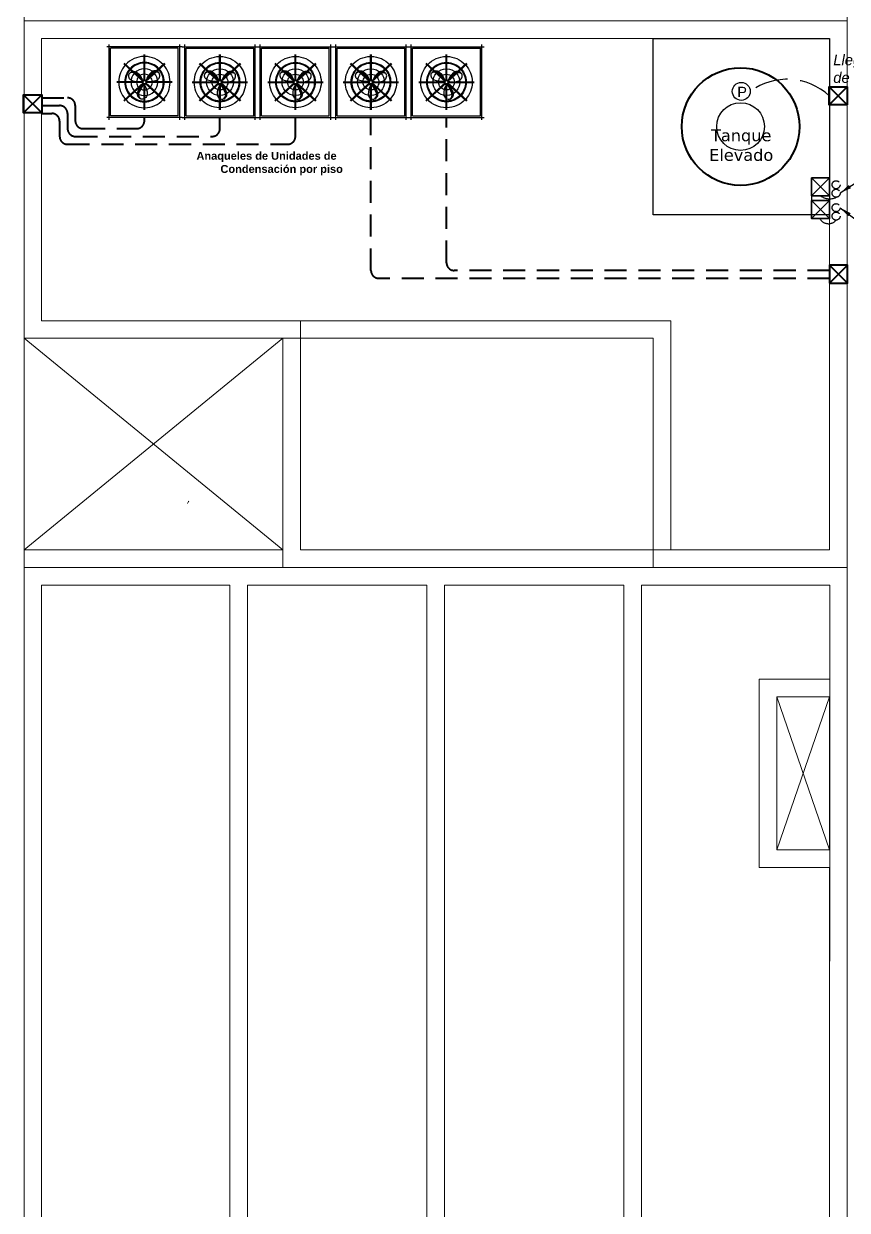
# Model space of a CAD drawing. Header units: millimetres. Extents: x 821 to 906, y 83 to 185.
# Drawn here: x 880.43 to 887.43, y 91.86 to 101.95 of the extents above; entities that cross this region are included whole.
import ezdxf

# ---------------------------------------------------------------- set-up
doc = ezdxf.new("R2010")
doc.units = ezdxf.units.MM
for name, pattern in [('ACAD_ISO04W100', [30, 24, -3, 0, -3]), ('ACAD_ISO05W100', [33, 24, -3, 0, -3, 0, -3]), ('ACAD_ISO12W100', [21, 12, -3, 0, -3, 0, -3]), ('DASHED', [0.75, 0.5, -0.25]), ('HIDDEN', [0.375, 0.25, -0.125]), ('HIDDEN_LINE', [0.391222, 0.282222, -0.109])]:
    doc.linetypes.add(name, pattern=pattern)
for name, color, linetype, lineweight in [('A-TOMACORR', 200, 'DASHED', 35), ('C.EMPOTRADO EN PARED Y TECHO', 210, 'Continuous', 40), ('E1AC', 6, 'Continuous', 25), ('EQUIPASANITARIA', 135, 'Continuous', 30), ('INTERRUPTORES', 1, 'Continuous', 25), ('red alumbrado', 41, 'Continuous', 35), ('redaguacaliente', 30, 'ACAD_ISO12W100', 50), ('TEXTODESAG.', 135, 'Continuous', 18)]:
    doc.layers.add(name, color=color, linetype=linetype, lineweight=lineweight)
doc.layers.add('Texto', color=5, linetype='Continuous')
doc.styles.add('Ejes', font='arial.ttf', dxfattribs={"height": 0.2})
doc.styles.add('Jocope', font='arialbd.ttf', dxfattribs={"height": 0.12})
doc.styles.add('style4', font='verdanab.ttf', dxfattribs={"height": 0.1})
doc.styles.add('textcosan', font='verdana.ttf', dxfattribs={"height": 0.1})
doc.dimstyles.new('dimension horizontal', dxfattribs={"dimtxt": 0.08, "dimasz": 0.1, "dimexe": 0.15, "dimexo": 0.3, "dimgap": 0.01, "dimtad": 2, "dimtih": 1, "dimtoh": 1, "dimzin": 1, "dimtxsty": 'style4', "dimblk": 'ARCHTICK', "dimcen": 0.08, "dimadec": 0, "dimazin": 0, "dimtfac": 1, "dimtmove": 0, "dimatfit": 3, "dimfxl": 1, "dimarcsym": 0})

# ---------------------------------------------------------------- blocks, each defined once
blk = doc.blocks.new('TG4TG45T6HFF')
at = {"color": 251, "lineweight": 0, "true_color": 0x636466}
for p, q in [((861.108, 182.825), (861.108, 162.825)), ((868.108, 162.825), (868.108, 182.825)), ((861.258, 177.025), (861.258, 174.625)), ((867.958, 172.675), (867.958, 177.025)), ((861.258, 174.625), (863.458, 174.625)), ((863.458, 174.625), (863.458, 172.675)), ((863.458, 172.675), (863.458, 174.625)), ((861.258, 174.475), (861.108, 174.475)), ((861.258, 174.475), (863.308, 174.475)), ((863.308, 174.475), (863.308, 172.525)), ((861.258, 172.675), (861.108, 172.675)), ((861.258, 172.675), (863.308, 172.675)), ((863.458, 172.675), (867.958, 172.675)), ((861.108, 172.525), (868.108, 172.525)), ((861.258, 172.525), (868.108, 172.525)), ((867.958, 172.525), (868.108, 172.525)), ((862.858, 172.375), (861.258, 172.375)), ((862.858, 172.375), (862.858, 165.975)), ((863.008, 172.375), (863.008, 165.975)), ((864.533, 172.375), (864.533, 165.975)), ((864.683, 172.375), (864.683, 165.975)), ((866.208, 172.375), (866.208, 165.975)), ((866.358, 172.375), (866.358, 165.975)), ((867.958, 170.125), (867.508, 171.425)), ((867.958, 170.125), (867.958, 171.425)), ((867.958, 165.975), (867.958, 169.975))]:
    blk.add_line(p, q, dxfattribs=at)
for points in [[(861.108, 182.825), (868.108, 182.825), (868.108, 162.825), (861.108, 162.825)], [(866.608, 174.625), (861.258, 174.625), (861.258, 177.025), (867.958, 177.025), (867.958, 172.675), (866.608, 172.675)], [(861.108, 172.525), (868.108, 172.525), (868.108, 165.825), (861.108, 165.825)], [(867.508, 171.425), (867.958, 171.425), (867.958, 170.125), (867.508, 170.125)]]:
    blk.add_lwpolyline(points, close=True, dxfattribs=at)
for points in [[(866.458, 174.475), (861.108, 174.475), (861.108, 177.175), (868.108, 177.175), (868.108, 172.525), (866.458, 172.525), (866.458, 174.475)], [(861.258, 175.725), (861.258, 177.025)], [(861.258, 177.025), (867.958, 177.025)], [(861.108, 172.675), (863.308, 174.475)], [(863.308, 172.675), (861.108, 174.475)], [(863.308, 174.475), (863.308, 172.525), (866.458, 172.525)], [(863.458, 174.475), (863.458, 172.675), (866.458, 172.675)], [(862.858, 165.975), (861.258, 165.975), (861.258, 172.375), (862.858, 172.375)], [(863.008, 172.375), (864.533, 172.375)], [(864.683, 172.375), (866.208, 172.375)], [(866.359, 172.375), (867.959, 172.375), (867.958, 165.975), (866.358, 165.975)], [(867.958, 169.975), (867.358, 169.975), (867.358, 171.575), (867.958, 171.575)], [(868.108, 171.575), (868.108, 171.575), (868.108, 169.975)], [(867.958, 171.425), (867.508, 170.125)]]:
    blk.add_lwpolyline(points, dxfattribs=at)
blk.add_open_spline([(862.498, 173.069), (862.502, 173.078), (862.505, 173.086), (862.508, 173.091)], degree=3, dxfattribs=at)
blk = doc.blocks.new('gt4g4r4frf')
at = {"layer": 'C.EMPOTRADO EN PARED Y TECHO'}
for p, q in [((362.403, 134.314, 0), (362.557, 134.468, 0)), ((362.403, 134.468, 0), (362.557, 134.314, 0))]:
    blk.add_line(p, q, dxfattribs=at)
at = {"layer": 'C.EMPOTRADO EN PARED Y TECHO', "elevation": 0}
blk.add_lwpolyline([(362.403, 134.468), (362.557, 134.468), (362.557, 134.314), (362.403, 134.314)], close=True, dxfattribs=at)
blk = doc.blocks.new('*X109')
at = {"color": 0}
for p, q in [((-68.003, 168.074), (-68.002, 168.075)), ((-68.003, 168.065), (-67.997, 168.07)), ((-68.003, 168.069), (-68.003, 168.069)), ((-68.003, 168.06), (-67.999, 168.064)), ((-68.003, 168.056), (-68, 168.058)), ((-68.002, 168.079), (-68, 168.081)), ((-68.002, 168.07), (-68.002, 168.07)), ((-68.002, 168.048), (-67.996, 168.054)), ((-68.002, 168.052), (-68.002, 168.052)), ((-68.001, 168.071), (-67.995, 168.077)), ((-68.001, 168.053), (-68.001, 168.053)), ((-68.001, 168.045), (-67.998, 168.048)), ((-68, 168.086), (-67.998, 168.087)), ((-68, 168.076), (-68, 168.076)), ((-68, 168.054), (-67.994, 168.06)), ((-68, 168.041), (-67.999, 168.042)), ((-67.999, 168.077), (-67.994, 168.083)), ((-67.999, 168.082), (-67.999, 168.082)), ((-67.999, 168.059), (-67.999, 168.059)), ((-67.998, 168.083), (-67.992, 168.089)), ((-67.998, 168.06), (-67.993, 168.066)), ((-67.998, 168.065), (-67.998, 168.065)), ((-67.998, 168.038), (-67.993, 168.043)), ((-67.998, 168.043), (-67.998, 168.043)), ((-67.997, 168.088), (-67.997, 168.088)), ((-67.997, 168.067), (-67.991, 168.072)), ((-67.997, 168.044), (-67.992, 168.049)), ((-67.997, 168.049), (-67.997, 168.049)), ((-67.996, 168.089), (-67.991, 168.095)), ((-67.996, 168.072), (-67.996, 168.072)), ((-67.995, 168.094), (-67.995, 168.094)), ((-67.995, 168.073), (-67.991, 168.077)), ((-67.995, 168.05), (-67.99, 168.056)), ((-67.995, 168.055), (-67.995, 168.055)), ((-67.994, 168.095), (-67.989, 168.101)), ((-67.994, 168.078), (-67.994, 168.078)), ((-67.994, 168.056), (-67.989, 168.061)), ((-67.993, 168.084), (-67.993, 168.084)), ((-67.993, 168.079), (-67.991, 168.081)), ((-67.993, 168.061), (-67.993, 168.061)), ((-67.993, 168.04), (-67.987, 168.045)), ((-67.992, 168.085), (-67.99, 168.086)), ((-67.992, 168.067), (-67.992, 168.067)), ((-67.992, 168.062), (-67.99, 168.064)), ((-67.992, 168.044), (-67.992, 168.044)), ((-67.991, 168.09), (-67.991, 168.09)), ((-67.991, 168.068), (-67.991, 168.068)), ((-67.991, 168.046), (-67.986, 168.051)), ((-67.991, 168.051), (-67.991, 168.051)), ((-67.99, 168.091), (-67.989, 168.092)), ((-67.989, 168.096), (-67.989, 168.096)), ((-67.989, 168.057), (-67.989, 168.057)), ((-67.989, 168.052), (-67.987, 168.054)), ((-67.988, 168.102), (-67.988, 168.102)), ((-67.988, 168.097), (-67.988, 168.098)), ((-67.988, 168.035), (-67.983, 168.041)), ((-67.988, 168.04), (-67.988, 168.04)), ((-67.987, 168.103), (-67.984, 168.105)), ((-67.987, 168.041), (-67.983, 168.045)), ((-67.986, 168.046), (-67.986, 168.046)), ((-67.985, 168.047), (-67.984, 168.048)), ((-67.982, 168.042), (-67.982, 168.042)), ((-67.982, 168.037), (-67.979, 168.04)), ((-67.997, 168.035), (-67.995, 168.037)), ((-67.995, 168.032), (-67.995, 168.032)), ((-67.994, 168.033), (-67.989, 168.039)), ((-67.994, 168.038), (-67.994, 168.038)), ((-67.994, 168.029), (-67.991, 168.033)), ((-67.991, 168.028), (-67.991, 168.028)), ((-67.99, 168.029), (-67.984, 168.035)), ((-67.99, 168.024), (-67.986, 168.028)), ((-67.989, 168.034), (-67.989, 168.034)), ((-67.988, 168.022), (-67.988, 168.022)), ((-67.987, 168.023), (-67.987, 168.023)), ((-67.986, 168.025), (-67.98, 168.03)), ((-67.986, 168.019), (-67.982, 168.024)), ((-67.985, 168.03), (-67.985, 168.03)), ((-67.984, 168.031), (-67.978, 168.036)), ((-67.984, 168.017), (-67.983, 168.018)), ((-67.983, 168.036), (-67.983, 168.036)), ((-67.982, 168.015), (-67.977, 168.02)), ((-67.982, 168.019), (-67.982, 168.019)), ((-67.981, 168.02), (-67.976, 168.026)), ((-67.981, 168.025), (-67.981, 168.025)), ((-67.98, 168.012), (-67.979, 168.014)), ((-67.979, 168.026), (-67.974, 168.032)), ((-67.979, 168.031), (-67.979, 168.031)), ((-67.978, 168.032), (-67.976, 168.035)), ((-67.978, 168.01), (-67.973, 168.015)), ((-67.978, 168.015), (-67.978, 168.015)), ((-67.977, 168.016), (-67.971, 168.021)), ((-67.976, 168.021), (-67.976, 168.021)), ((-67.976, 168.008), (-67.975, 168.009)), ((-67.975, 168.022), (-67.97, 168.027)), ((-67.975, 168.027), (-67.975, 168.027)), ((-67.974, 168.005), (-67.968, 168.011)), ((-67.973, 168.028), (-67.971, 168.03)), ((-67.973, 168.01), (-67.973, 168.01)), ((-67.972, 168.011), (-67.967, 168.017)), ((-67.972, 168.016), (-67.972, 168.016)), ((-67.972, 168.003), (-67.97, 168.005)), ((-67.971, 168.017), (-67.965, 168.023)), ((-67.97, 168.022), (-67.97, 168.022)), ((-67.969, 168.023), (-67.967, 168.026)), ((-67.969, 168.001), (-67.964, 168.006)), ((-67.969, 168.006), (-67.969, 168.006)), ((-67.968, 168.007), (-67.962, 168.012)), ((-67.967, 168.012), (-67.967, 168.012)), ((-67.967, 167.999), (-67.966, 168)), ((-67.966, 168.013), (-67.961, 168.019)), ((-67.966, 168.018), (-67.966, 168.018)), ((-67.965, 168.019), (-67.962, 168.021)), ((-67.965, 167.997), (-67.96, 168.002)), ((-67.965, 168.001), (-67.965, 168.001)), ((-67.963, 168.002), (-67.958, 168.008)), ((-67.963, 168.007), (-67.963, 168.007)), ((-67.963, 167.995), (-67.961, 167.996)), ((-67.962, 168.009), (-67.956, 168.014)), ((-67.961, 168.014), (-67.961, 168.014)), ((-67.96, 168.015), (-67.958, 168.017)), ((-67.96, 167.993), (-67.955, 167.998)), ((-67.96, 167.997), (-67.96, 167.997)), ((-67.959, 167.998), (-67.954, 168.004)), ((-67.958, 168.003), (-67.958, 168.003)), ((-67.958, 167.991), (-67.957, 167.991)), ((-67.957, 168.004), (-67.952, 168.01)), ((-67.957, 168.009), (-67.957, 168.009)), ((-67.956, 168.01), (-67.954, 168.012)), ((-67.956, 167.993), (-67.956, 167.993)), ((-67.955, 167.994), (-67.949, 167.999)), ((-67.955, 167.989), (-67.951, 167.993)), ((-67.954, 167.999), (-67.954, 167.999)), ((-67.953, 168), (-67.947, 168.005)), ((-67.953, 167.987), (-67.952, 167.987)), ((-67.952, 168.005), (-67.952, 168.005)), ((-67.951, 168.006), (-67.949, 168.008)), ((-67.951, 167.988), (-67.951, 167.988)), ((-67.95, 167.989), (-67.945, 167.995)), ((-67.95, 167.994), (-67.95, 167.994)), ((-67.95, 167.985), (-67.946, 167.989)), ((-67.949, 167.995), (-67.943, 168.001)), ((-67.948, 168), (-67.948, 168)), ((-67.947, 168.001), (-67.944, 168.004)), ((-67.947, 167.984), (-67.947, 167.984)), ((-67.946, 167.985), (-67.94, 167.99)), ((-67.945, 167.99), (-67.945, 167.99)), ((-67.945, 167.981), (-67.942, 167.984)), ((-67.944, 167.996), (-67.944, 167.996)), ((-67.944, 167.991), (-67.939, 167.996)), ((-67.942, 167.997), (-67.94, 168)), ((-67.942, 167.979), (-67.942, 167.979)), ((-67.941, 167.98), (-67.936, 167.986)), ((-67.941, 167.985), (-67.941, 167.985)), ((-67.94, 167.986), (-67.934, 167.992)), ((-67.94, 167.977), (-67.937, 167.98)), ((-67.939, 167.991), (-67.939, 167.991)), ((-67.938, 167.993), (-67.935, 167.996)), ((-67.937, 167.998), (-67.937, 167.998)), ((-67.937, 167.976), (-67.931, 167.982)), ((-67.936, 167.981), (-67.936, 167.981)), ((-67.935, 167.982), (-67.93, 167.988)), ((-67.935, 167.987), (-67.935, 167.987)), ((-67.934, 167.988), (-67.93, 167.992)), ((-67.934, 167.974), (-67.933, 167.975)), ((-67.933, 167.993), (-67.933, 167.993)), ((-67.932, 167.977), (-67.932, 167.977)), ((-67.932, 167.972), (-67.927, 167.977)), ((-67.931, 167.978), (-67.925, 167.983)), ((-67.93, 167.983), (-67.93, 167.983)), ((-67.929, 167.989), (-67.929, 167.989)), ((-67.929, 167.984), (-67.925, 167.988)), ((-67.929, 167.971), (-67.929, 167.971)), ((-67.928, 167.972), (-67.928, 167.972)), ((-67.926, 167.973), (-67.921, 167.979)), ((-67.926, 167.978), (-67.926, 167.978)), ((-67.926, 167.969), (-67.923, 167.973)), ((-67.925, 167.979), (-67.92, 167.984)), ((-67.924, 167.984), (-67.924, 167.984)), ((-67.923, 167.985), (-67.923, 167.986)), ((-67.922, 167.969), (-67.917, 167.974)), ((-67.921, 167.974), (-67.921, 167.974)), ((-67.92, 167.98), (-67.92, 167.98)), ((-67.92, 167.975), (-67.915, 167.98)), ((-67.92, 167.966), (-67.918, 167.968)), ((-67.919, 167.981), (-67.918, 167.982)), ((-67.917, 167.965), (-67.912, 167.97)), ((-67.917, 167.969), (-67.917, 167.969)), ((-67.916, 167.97), (-67.91, 167.976)), ((-67.915, 167.975), (-67.915, 167.975)), ((-67.914, 167.977), (-67.913, 167.978)), ((-67.914, 167.963), (-67.914, 167.964)), ((-67.913, 167.965), (-67.913, 167.965)), ((-67.912, 167.966), (-67.906, 167.972)), ((-67.911, 167.971), (-67.911, 167.971)), ((-67.911, 167.962), (-67.908, 167.965)), ((-67.91, 167.972), (-67.908, 167.974)), ((-67.907, 167.967), (-67.907, 167.967)), ((-67.907, 167.962), (-67.902, 167.967)), ((-67.905, 167.968), (-67.903, 167.97)), ((-67.905, 167.959), (-67.903, 167.961)), ((-67.902, 167.958), (-67.897, 167.963)), ((-67.902, 167.962), (-67.902, 167.962)), ((-67.901, 167.963), (-67.898, 167.967)), ((-67.9, 167.968), (-67.9, 167.968)), ((-67.898, 167.958), (-67.898, 167.958)), ((-67.897, 167.959), (-67.892, 167.963)), ((-67.896, 167.964), (-67.896, 167.964)), ((-67.895, 167.956), (-67.893, 167.958)), ((-67.892, 167.959), (-67.892, 167.959)), ((-67.892, 167.955), (-67.887, 167.959)), ((-67.891, 167.961), (-67.89, 167.961)), ((-67.889, 167.954), (-67.888, 167.954)), ((-67.887, 167.955), (-67.887, 167.955)), ((-67.886, 167.956), (-67.884, 167.958)), ((-67.885, 167.953), (-67.882, 167.956)), ((-67.882, 167.952), (-67.879, 167.954)), ((-67.878, 167.951), (-67.878, 167.951)), ((-67.877, 167.952), (-67.877, 167.952))]:
    blk.add_line(p, q, dxfattribs=at)
blk = doc.blocks.new('VEN')
for p, q in [((-0.5, -0.535), (-0.5, 0.535)), ((0.5, -0.535), (0.5, 0.535)), ((0.535, 0.5), (-0.535, 0.5)), ((-0.48, -0.48), (-0.48, 0.48)), ((0.48, 0.48), (-0.48, 0.48)), ((-0.006, 0.013), (-0.006, 0.392)), ((0.006, 0.013), (0.006, 0.392)), ((0.48, -0.48), (0.48, 0.48)), ((-0.014, 0.006), (-0.294, 0.26)), ((-0.006, 0.013), (-0.286, 0.268)), ((0.006, 0.013), (0.286, 0.268)), ((0.014, 0.006), (0.294, 0.26)), ((-0.014, 0.006), (-0.392, 0.006)), ((0.392, 0.006), (0.014, 0.006)), ((0.028, 0.035), (0.029, 0.034)), ((0.029, 0.038), (0.031, 0.036)), ((0.031, 0.041), (0.031, 0.041)), ((0.032, 0.046), (0.037, 0.041)), ((0.033, 0.049), (0.035, 0.047)), ((0.033, 0.04), (0.034, 0.039)), ((0.036, 0.056), (0.04, 0.052)), ((0.036, 0.052), (0.042, 0.046)), ((0.036, 0.046), (0.036, 0.046)), ((0.038, 0.06), (0.038, 0.059)), ((0.038, 0.045), (0.039, 0.043)), ((0.039, 0.063), (0.045, 0.057)), ((0.039, 0.058), (0.039, 0.058)), ((0.041, 0.066), (0.043, 0.064)), ((0.041, 0.057), (0.047, 0.05)), ((0.041, 0.051), (0.041, 0.051)), ((0.043, 0.05), (0.044, 0.048)), ((0.044, 0.073), (0.048, 0.069)), ((0.044, 0.068), (0.05, 0.062)), ((0.044, 0.063), (0.044, 0.063)), ((0.046, 0.076), (0.046, 0.076)), ((0.046, 0.062), (0.052, 0.055)), ((0.046, 0.056), (0.046, 0.056)), ((0.047, 0.075), (0.047, 0.075)), ((0.047, 0.055), (0.05, 0.053)), ((0.048, 0.079), (0.053, 0.074)), ((0.049, 0.073), (0.055, 0.067)), ((0.049, 0.068), (0.049, 0.068)), ((0.05, 0.082), (0.051, 0.081)), ((0.051, 0.067), (0.056, 0.061)), ((0.051, 0.061), (0.051, 0.061)), ((0.052, 0.085), (0.058, 0.079)), ((0.052, 0.08), (0.052, 0.08)), ((0.052, 0.06), (0.054, 0.058)), ((0.053, 0.088), (0.056, 0.086)), ((0.054, 0.078), (0.06, 0.072)), ((0.054, 0.073), (0.054, 0.073)), ((0.056, 0.091), (0.056, 0.091)), ((0.056, 0.071), (0.06, 0.067)), ((0.056, 0.066), (0.056, 0.066)), ((0.057, 0.094), (0.061, 0.091)), ((0.057, 0.09), (0.063, 0.084)), ((0.057, 0.084), (0.057, 0.084)), ((0.057, 0.065), (0.058, 0.064)), ((0.059, 0.083), (0.065, 0.077)), ((0.059, 0.078), (0.059, 0.078)), ((0.06, 0.096), (0.06, 0.096)), ((0.06, 0.076), (0.065, 0.072)), ((0.061, 0.071), (0.061, 0.071)), ((0.062, 0.1), (0.066, 0.096)), ((0.062, 0.095), (0.068, 0.089)), ((0.062, 0.089), (0.062, 0.089)), ((0.062, 0.07), (0.063, 0.069)), ((0.064, 0.103), (0.064, 0.102)), ((0.064, 0.088), (0.07, 0.082)), ((0.064, 0.083), (0.064, 0.083)), ((0.065, 0.101), (0.065, 0.101)), ((0.065, 0.081), (0.069, 0.077)), ((0.066, 0.106), (0.071, 0.101)), ((0.066, 0.076), (0.066, 0.076)), ((0.067, 0.1), (0.073, 0.094)), ((0.067, 0.094), (0.067, 0.094)), ((0.068, 0.108), (0.069, 0.107)), ((0.068, 0.093), (0.075, 0.087)), ((0.069, 0.088), (0.069, 0.088)), ((0.07, 0.111), (0.076, 0.106)), ((0.07, 0.106), (0.07, 0.106)), ((0.07, 0.086), (0.074, 0.083)), ((0.071, 0.081), (0.071, 0.081)), ((0.072, 0.105), (0.078, 0.099)), ((0.072, 0.099), (0.072, 0.099)), ((0.073, 0.114), (0.074, 0.112)), ((0.073, 0.098), (0.08, 0.092)), ((0.074, 0.093), (0.074, 0.093)), ((0.075, 0.116), (0.081, 0.11)), ((0.075, 0.111), (0.075, 0.111)), ((0.075, 0.091), (0.078, 0.088)), ((0.076, 0.086), (0.076, 0.086)), ((0.077, 0.119), (0.079, 0.117)), ((0.077, 0.11), (0.083, 0.104)), ((0.077, 0.104), (0.077, 0.104)), ((0.078, 0.103), (0.085, 0.097)), ((0.079, 0.097), (0.079, 0.097)), ((0.08, 0.122), (0.086, 0.115)), ((0.08, 0.116), (0.08, 0.116)), ((0.08, 0.096), (0.083, 0.093)), ((0.081, 0.115), (0.088, 0.109)), ((0.082, 0.124), (0.084, 0.122)), ((0.082, 0.109), (0.082, 0.109)), ((0.083, 0.108), (0.09, 0.102)), ((0.084, 0.102), (0.084, 0.102)), ((0.085, 0.126), (0.091, 0.12)), ((0.085, 0.121), (0.085, 0.121)), ((0.085, 0.101), (0.088, 0.099)), ((0.086, 0.12), (0.093, 0.114)), ((0.087, 0.129), (0.089, 0.127)), ((0.087, 0.114), (0.087, 0.114)), ((0.088, 0.113), (0.094, 0.107)), ((0.089, 0.107), (0.089, 0.107)), ((0.09, 0.131), (0.096, 0.125)), ((0.09, 0.126), (0.09, 0.126)), ((0.09, 0.106), (0.093, 0.104)), ((0.091, 0.125), (0.098, 0.119)), ((0.092, 0.134), (0.094, 0.132)), ((0.092, 0.119), (0.092, 0.119)), ((0.093, 0.118), (0.099, 0.112)), ((0.094, 0.112), (0.094, 0.112)), ((0.095, 0.136), (0.101, 0.13)), ((0.095, 0.131), (0.095, 0.131)), ((0.095, 0.111), (0.097, 0.109)), ((0.096, 0.13), (0.103, 0.123)), ((0.097, 0.124), (0.097, 0.124)), ((0.098, 0.138), (0.099, 0.137)), ((0.098, 0.123), (0.104, 0.117)), ((0.099, 0.117), (0.099, 0.117)), ((0.1, 0.141), (0.106, 0.135)), ((0.1, 0.136), (0.1, 0.136)), ((0.1, 0.116), (0.102, 0.114)), ((0.101, 0.135), (0.107, 0.128)), ((0.102, 0.129), (0.102, 0.129)), ((0.103, 0.143), (0.104, 0.142)), ((0.103, 0.128), (0.109, 0.122)), ((0.104, 0.122), (0.104, 0.122)), ((0.105, 0.141), (0.105, 0.141)), ((0.105, 0.121), (0.107, 0.119)), ((0.106, 0.145), (0.111, 0.14)), ((0.106, 0.14), (0.112, 0.133)), ((0.107, 0.134), (0.107, 0.134)), ((0.108, 0.133), (0.114, 0.127)), ((0.109, 0.127), (0.109, 0.127)), ((0.11, 0.146), (0.11, 0.146)), ((0.11, 0.126), (0.112, 0.124)), ((0.111, 0.144), (0.117, 0.138)), ((0.112, 0.149), (0.116, 0.145)), ((0.112, 0.139), (0.112, 0.139)), ((0.113, 0.138), (0.119, 0.132)), ((0.114, 0.132), (0.114, 0.132)), ((0.115, 0.151), (0.115, 0.151)), ((0.115, 0.131), (0.117, 0.128)), ((0.116, 0.149), (0.122, 0.143)), ((0.117, 0.144), (0.117, 0.144)), ((0.118, 0.152), (0.12, 0.15)), ((0.118, 0.143), (0.124, 0.136)), ((0.119, 0.137), (0.119, 0.137)), ((0.12, 0.136), (0.123, 0.133)), ((0.122, 0.154), (0.127, 0.148)), ((0.122, 0.149), (0.122, 0.149)), ((0.123, 0.148), (0.129, 0.141)), ((0.124, 0.142), (0.124, 0.142)), ((0.125, 0.155), (0.125, 0.155)), ((0.125, 0.141), (0.129, 0.137)), ((0.125, 0.135), (0.125, 0.135)), ((0.127, 0.154), (0.127, 0.154)), ((0.128, 0.153), (0.134, 0.146)), ((0.129, 0.157), (0.132, 0.153)), ((0.129, 0.147), (0.129, 0.147)), ((0.13, 0.146), (0.136, 0.14)), ((0.13, 0.14), (0.13, 0.14)), ((0.132, 0.139), (0.132, 0.138)), ((0.133, 0.157), (0.139, 0.151)), ((0.133, 0.152), (0.133, 0.152)), ((0.135, 0.151), (0.141, 0.144)), ((0.135, 0.145), (0.135, 0.145)), ((0.137, 0.159), (0.137, 0.158)), ((0.137, 0.144), (0.139, 0.141)), ((0.138, 0.157), (0.138, 0.157)), ((0.14, 0.156), (0.146, 0.149)), ((0.14, 0.15), (0.14, 0.15)), ((0.141, 0.159), (0.144, 0.156)), ((0.142, 0.149), (0.147, 0.144)), ((0.142, 0.143), (0.142, 0.143)), ((0.145, 0.155), (0.145, 0.155)), ((0.146, 0.16), (0.151, 0.154)), ((0.146, 0.154), (0.153, 0.148)), ((0.147, 0.148), (0.147, 0.148)), ((0.148, 0.147), (0.151, 0.144)), ((0.151, 0.159), (0.158, 0.153)), ((0.152, 0.153), (0.152, 0.153)), ((0.153, 0.152), (0.156, 0.149)), ((0.156, 0.159), (0.156, 0.159)), ((0.157, 0.158), (0.157, 0.158)), ((0.158, 0.157), (0.161, 0.154)), ((0.161, 0.159), (0.163, 0.157)), ((0.164, 0.156), (0.164, 0.156)), ((0.169, 0.146), (0.17, 0.146)), ((0.172, 0.148), (0.172, 0.148)), ((0.174, 0.151), (0.178, 0.147)), ((0.174, 0.146), (0.175, 0.145)), ((0.177, 0.153), (0.177, 0.153)), ((0.179, 0.151), (0.185, 0.145)), ((0.179, 0.146), (0.179, 0.146)), ((0.18, 0.144), (0.181, 0.144)), ((0.184, 0.151), (0.184, 0.151)), ((0.185, 0.149), (0.192, 0.143)), ((0.186, 0.144), (0.186, 0.144)), ((0.187, 0.143), (0.188, 0.142)), ((0.193, 0.142), (0.193, 0.142)), ((0.194, 0.141), (0.197, 0.138)), ((-0.014, -0.006), (-0.392, -0.006)), ((-0.294, -0.26), (-0.014, -0.006)), ((-0.286, -0.268), (-0.006, -0.013)), ((-0.006, -0.392), (-0.006, -0.013)), ((0.006, -0.392), (0.006, -0.013)), ((0.286, -0.268), (0.006, -0.013)), ((0.294, -0.26), (0.014, -0.006)), ((0.392, -0.006), (0.014, -0.006)), ((0.535, -0.5), (-0.535, -0.5)), ((0.48, -0.48), (-0.48, -0.48))]:
    blk.add_line(p, q)
for points in [[(-0.029, 0.013, -0.16655), (-0.176, 0.019, -0.432103), (-0.216, 0.118, -0.190768), (-0.173, 0.15, -0.1685)], [(-0.159, 0.152, -0.172165), (-0.112, 0.139, -0.149892), (-0.03, 0.035, -0.39354)], [(0.026, 0.016, 0.139831), (0.029, 0.015, 0.39354)], [(0.165, 0.158, 0.221454), (0.106, 0.145, 0.154788), (0.027, 0.032, 0.39354)], [(0.029, 0.015, 0.16655), (0.175, 0.028, 0.432103), (0.21, 0.128, 0.146331), (0.178, 0.154, 0.1685)], [(0.15, 0.144, 0.124239), (0.118, 0.129, 0.044964), (0.05, 0.053)], [(0.207, 0.132, 0.141588), (0.169, 0.146, 0.06452)], [(-0.006, -0.236, -0.132195), (-0.043, -0.242, -0.432103), (-0.097, -0.151, -0.1685), (-0.01, -0.03, -0.234322), (-0.006, -0.03, -0.39354)], [(-0.048, -0.24, -0.338778), (-0.078, -0.157, -0.06452), (-0.006, -0.029)], [(0.006, -0.046, -0.147716), (0.038, -0.173, -0.2366), (0.006, -0.23, -0.432103)]]:
    blk.add_lwpolyline(points, format="xyb")
for centre, radius, start, end in [((0, 0), 0.364, 90.8815, 136.8448), ((0, 0), 0.364, 43.1552, 89.1185), ((0, 0), 0.364, 138.6078, 179.1185), ((0, 0), 0.28, 138.8723, 178.854), ((0, 0), 0.269, 138.9201, 178.8063), ((0, 0), 0.28, 91.146, 136.5803), ((0, 0), 0.269, 91.1937, 136.5326), ((0, 0), 0.19, 91.6854, 136.0409), ((0, 0), 0.28, 43.4197, 88.854), ((0, 0), 0.269, 43.4674, 88.8063), ((0, 0), 0.19, 43.9591, 88.3146), ((0, 0), 0.269, 1.1937, 41.0799), ((0, 0), 0.28, 1.146, 41.1277), ((0, 0), 0.364, 0.8815, 41.3922), ((-0.168, 0.065), 0.0727, 83.3801, 128.0995), ((0, 0), 0.19, 139.4117, 178.3146), ((-0.168, 0.065), 0.0727, 53.2384, 62.5505), ((-0.492, -0.31), 0.568, 42.4157, 49.7589), ((0, 0), 0.112, 140.5923, 177.134), ((0, 0), 0.112, 92.866, 134.8603), ((-0.03, 0.019), 0.00552, 279.0804, 325.5999), ((-0.492, -0.31), 0.568, 34.9925, 35.1491), ((0, 0), 0.028, 149.2585, 168.4678), ((0, 0), 0.028, 101.5322, 126.1941), ((0, 0), 0.112, 45.1397, 87.134), ((0, 0), 0.028, 53.8059, 78.4678), ((0, 0), 0.028, 11.5322, 30.7415), ((0, 0), 0.112, 2.866, 39.4077), ((0, 0), 0.19, 1.6854, 40.5883), ((0, 0), 0.364, 180.8815, 221.3922), ((0, 0), 0.28, 181.146, 221.1277), ((0, 0), 0.269, 181.1937, 221.0799), ((0, 0), 0.19, 181.6854, 220.5883), ((0, 0), 0.19, 223.9591, 268.3146), ((0, 0), 0.112, 182.866, 219.4077), ((0, 0), 0.112, 225.1397, 267.134), ((0, 0), 0.028, 191.5322, 210.7415), ((0, 0), 0.028, 233.8059, 258.4678), ((0, 0), 0.028, 281.5322, 306.1941), ((0, 0), 0.112, 272.866, 314.8603), ((0, 0), 0.19, 271.6854, 316.0409), ((0, 0), 0.028, 329.2585, 348.4678), ((0, 0), 0.112, 320.5923, 357.134), ((0, 0), 0.19, 319.4117, 358.3146), ((0, 0), 0.269, 318.9201, 358.8063), ((0, 0), 0.28, 318.8723, 358.854), ((0, 0), 0.364, 318.6078, 359.1185), ((0, 0), 0.364, 223.1552, 269.1185), ((0, 0), 0.28, 223.4197, 268.854), ((0, 0), 0.269, 223.4674, 268.8063), ((0, 0), 0.269, 271.1937, 316.5326), ((0, 0), 0.28, 271.146, 316.5803), ((0, 0), 0.364, 270.8815, 316.8448)]:
    blk.add_arc(centre, radius, start, end)
at = {"yscale": 1.120000000000005, "zscale": 1.12}
for p, xscale, rotation in [((191.474, -67.001), -1.120000000000009, 92.71773569880433), ((2.691, 202.84), -1.119999999999987, 201.2437435435492)]:
    blk.add_blockref('*X109', p, dxfattribs=dict(at, xscale=xscale, rotation=rotation))
blk = doc.blocks.new('_ARCHTICK')
at = {"color": 0, "linetype": 'ByBlock', "const_width": 0.15}
blk.add_lwpolyline([(-0.5, -0.5), (0.5, 0.5)], dxfattribs=at)
blk = doc.blocks.new('NGGFNGFNF')
blk.add_line((993.098, 36.809), (993.098, 36.767))
at = {"layer": 'C.EMPOTRADO EN PARED Y TECHO', "color": 4, "linetype": 'ACAD_ISO04W100', "lineweight": 30, "ltscale": 0.008}
for centre in [(993.306, 36.902), (993.306, 36.83)]:
    blk.add_circle(centre, 0.0341, dxfattribs=at)
at = {"layer": 'C.EMPOTRADO EN PARED Y TECHO', "color": 5, "linetype": 'ACAD_ISO05W100', "lineweight": 30, "ltscale": 0.008}
for centre in [(993.306, 36.707), (993.306, 36.635)]:
    blk.add_circle(centre, 0.0341, dxfattribs=at)
at = {"layer": 'C.EMPOTRADO EN PARED Y TECHO', "color": 4, "linetype": 'ACAD_ISO04W100', "lineweight": 30, "ltscale": 0.008}
blk.add_arc((993.25, 36.904), 0.122, 231.7567, 297.2412, dxfattribs=at)
at = {"layer": 'C.EMPOTRADO EN PARED Y TECHO', "color": 5, "linetype": 'ACAD_ISO05W100', "lineweight": 30, "ltscale": 0.008}
blk.add_arc((993.241, 36.655), 0.0842, 209.0492, 320.5228, dxfattribs=at)
at = {"layer": 'red alumbrado'}
for p, q in [((993.251, 36.962), (993.098, 36.809)), ((993.251, 36.809), (993.098, 36.962)), ((993.251, 36.767), (993.098, 36.614)), ((993.251, 36.614), (993.098, 36.767))]:
    blk.add_line(p, q, dxfattribs=at)
for points in [[(993.098, 36.962), (993.251, 36.962), (993.251, 36.809), (993.098, 36.809)], [(993.098, 36.767), (993.251, 36.767), (993.251, 36.614), (993.098, 36.614)]]:
    blk.add_lwpolyline(points, close=True, dxfattribs=at)
at = {"layer": 'redaguacaliente', "lineweight": 35, "ltscale": 0.012, "char_height": 0.07858, "attachment_point": 4, "style": 'Jocope'}
for s, insert in [('\\pxql;ACOMETIDA:\\PMONTANTE INTERNET\\P35mmØ PVC-P S/A', (993.637, 37.064)), ('ACOMETIDA:\\PMONTANTE TV.\\P35mmØ PVC-P S/A', (993.658, 36.452))]:
    blk.add_mtext(s, dxfattribs=dict(at, insert=insert))
at = {"layer": 'TEXTODESAG.'}
for points in [[(993.34, 36.832), (993.59, 36.994), (994.649, 36.994)], [(993.34, 36.707), (993.59, 36.519), (994.659, 36.519)]]:
    blk.add_leader(points, dimstyle='dimension horizontal', dxfattribs=at)

msp = doc.modelspace()

# ---------------------------------------------------------------- linework, layer by layer
msp.add_lwpolyline([(887.281, 100.324), (885.781, 100.324), (885.781, 101.824), (887.281, 101.824)], close=True)
at = {"layer": 'A-TOMACORR', "color": 4, "linetype": 'HIDDEN_LINE', "lineweight": 30}
msp.add_arc((886.919, 100.949), 0.528, 47.1321, 126.3186, dxfattribs=at)
at = {"layer": 'C.EMPOTRADO EN PARED Y TECHO', "linetype": 'HIDDEN', "ltscale": 0.75}
for points in [[(880.582, 101.319), (880.801, 101.319, -0.414214), (880.867, 101.253), (880.867, 101.124, 0.414214), (880.934, 101.057), (881.388, 101.057, 0.414214), (881.455, 101.124), (881.455, 101.153)], [(880.582, 101.253), (880.734, 101.253, -0.414214), (880.801, 101.186), (880.801, 101.057, 0.414214), (880.867, 100.991), (882.03, 100.991, 0.414214), (882.097, 101.057), (882.097, 101.153)], [(880.582, 101.186), (880.668, 101.186, -0.414214), (880.734, 101.12), (880.734, 100.991, 0.414214), (880.801, 100.924), (882.672, 100.924, 0.414214), (882.739, 100.991), (882.739, 101.153)], [(887.28, 99.784), (883.447, 99.784, -0.414214), (883.381, 99.851), (883.381, 101.153)], [(887.28, 99.851), (884.089, 99.851, -0.414214), (884.023, 99.917), (884.023, 101.153)]]:
    msp.add_lwpolyline(points, format="xyb", dxfattribs=at)
at = {"layer": 'EQUIPASANITARIA', "lineweight": 40}
msp.add_circle((886.524, 101.075), 0.5, dxfattribs=at)
at = {"layer": 'EQUIPASANITARIA'}
msp.add_circle((886.524, 101.075), 0.203, dxfattribs=at)
at = {"layer": 'INTERRUPTORES', "color": 4, "lineweight": 30}
msp.add_circle((886.53, 101.374), 0.0763, dxfattribs=at)

# ---------------------------------------------------------------- block references
for name, p in [('TG4TG45T6HFF', (19.323, -75.201)), ('NGGFNGFNF', (-105.97, 63.678))]:
    msp.add_blockref(name, p)
at = {"rotation": 180}
for p in [(1242.985, 235.66, 0), (1249.834, 235.727, 0)]:
    msp.add_blockref('gt4g4r4frf', p, dxfattribs=at)
at = {"xscale": -1, "rotation": 180}
msp.add_blockref('gt4g4r4frf', (524.877, 234.211, 0), dxfattribs=at)
at = {"layer": 'E1AC', "yscale": 0.6000000000000033, "zscale": 0.6000000000000033}
for p, xscale in [((881.455, 101.453), 0.6000000000000033), ((882.097, 101.453), -0.6000000000000033), ((882.739, 101.453), -0.6000000000000033), ((883.381, 101.453), -0.6000000000000033), ((884.023, 101.453), -0.6000000000000033)]:
    msp.add_blockref('VEN', p, dxfattribs=dict(at, xscale=xscale))

# ---------------------------------------------------------------- texts
at = {"layer": 'INTERRUPTORES', "color": 4, "lineweight": 30, "style": 'Ejes'}
msp.add_text('P', height=0.0882, dxfattribs=at).set_placement((886.496, 101.325))
at = {"layer": 'redaguacaliente', "lineweight": 35, "ltscale": 0.012, "insert": (887.657, 101.566), "char_height": 0.09, "attachment_point": 4, "style": 'Jocope'}
msp.add_mtext('\\pxi-3.8326,ql;{\\fArial|b0|i1|c0|p34;Llega alimentacion\\Pde C-6 a T.E}', dxfattribs=at)
at = {"layer": 'redaguacaliente', "lineweight": 35, "ltscale": 0.012, "insert": (883.231, 100.76), "char_height": 0.06706, "width": 1.21871, "attachment_point": 6, "style": 'Jocope'}
msp.add_mtext('\\pxi-3.8326,qc;Anaqueles de Unidades de Condensación por piso', dxfattribs=at)
at = {"layer": 'Texto', "linetype": 'ByBlock', "insert": (886.845, 101.05), "char_height": 0.1, "width": 0.63163, "attachment_point": 3, "style": 'textcosan'}
msp.add_mtext('\\pxqc;Tanque\\PElevado', dxfattribs=at)

doc.saveas('drawing.dxf')
